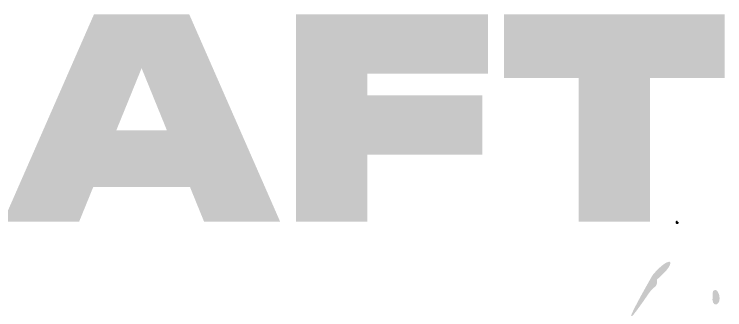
# Model space of a CAD drawing. Header units: millimetres. Extents: x 1061 to 1250, y 28 to 134.
# Drawn here: x 1191.9 to 1250.4, y 109.2 to 133.5 of the extents above; entities that cross this region are included whole.
import ezdxf

# ---------------------------------------------------------------- set-up
doc = ezdxf.new("R2010")
doc.units = ezdxf.units.MM

msp = doc.modelspace()

# ---------------------------------------------------------------- hatches: boundary and pattern name
at = {"true_color": 0x000000, "transparency": 33554687}
h = msp.add_hatch(color=18, dxfattribs=at)
h.paths.add_polyline_path([(1198.424, 119.341), (1197.256, 116.473), (1190.997, 116.473), (1198.485, 133.543), (1206.314, 133.543), (1213.803, 116.473), (1207.543, 116.473), (1206.376, 119.341)], flags=0)
h.paths.add_polyline_path([(1204.475, 124.007), (1202.4, 129.104), (1200.324, 124.007)], flags=0)
for points in [[(1220.972, 121.981), (1220.972, 116.473), (1215.1, 116.473), (1215.1, 133.543), (1230.896, 133.543), (1230.896, 128.65), (1220.972, 128.65), (1220.972, 126.874), (1230.441, 126.874), (1230.441, 121.981)], [(1238.361, 128.308), (1232.216, 128.308), (1232.216, 133.543), (1250.379, 133.543), (1250.379, 128.308), (1244.233, 128.308), (1244.233, 116.473), (1238.361, 116.473)]]:
    msp.add_hatch(color=18, dxfattribs=at).paths.add_polyline_path(points, flags=0)
at = {"true_color": 0x080808, "transparency": 33554687}
h = msp.add_hatch(color=18, dxfattribs=at)
edge = h.paths.add_edge_path(flags=0)
edge.add_spline(control_points=[(1246.609, 116.379), (1246.323, 116.07), (1246.259, 116.573), (1246.44, 116.571), (1246.46, 116.571), (1246.44, 116.571), (1246.609, 116.379)], knot_values=[0, 0, 0, 0, 1, 1, 1, 2, 2, 2, 2], degree=3, periodic=1)
h = msp.add_hatch(color=18, dxfattribs=at)
edge = h.paths.add_edge_path(flags=0)
edge.add_spline(control_points=[(1244.441, 112.09), (1244.53, 112.197), (1245.284, 113.104), (1245.784, 113.191), (1245.923, 113.215), (1246.181, 112.916), (1244.792, 111.716), (1244.757, 111.738), (1244.864, 111.807), (1244.441, 112.09)], knot_values=[0, 0, 0, 0, 1, 1, 1, 2, 2, 2, 3, 3, 3, 3], degree=3, periodic=1)
h = msp.add_hatch(color=18, dxfattribs=at)
edge = h.paths.add_edge_path(flags=0)
edge.add_spline(control_points=[(1244.441, 112.09), (1244.864, 111.807), (1244.757, 111.738), (1244.792, 111.716), (1244.873, 111.059), (1244.549, 111.203), (1244.188, 110.675), (1240.625, 105.461), (1244.382, 111.991), (1244.441, 112.09)], knot_values=[0, 0, 0, 0, 1, 1, 1, 2, 2, 2, 3, 3, 3, 3], degree=3, periodic=1)
h = msp.add_hatch(color=18, dxfattribs=at)
edge = h.paths.add_edge_path(flags=0)
edge.add_spline(control_points=[(1249.366, 110.054), (1249.374, 110.749), (1249.404, 110.773), (1249.452, 110.811), (1249.764, 111.057), (1249.915, 110.449), (1249.927, 110.4), (1250.097, 109.712), (1249.454, 109.345), (1249.366, 110.054)], knot_values=[0, 0, 0, 0, 1, 1, 1, 2, 2, 2, 3, 3, 3, 3], degree=3, periodic=1)

doc.saveas('drawing.dxf')
